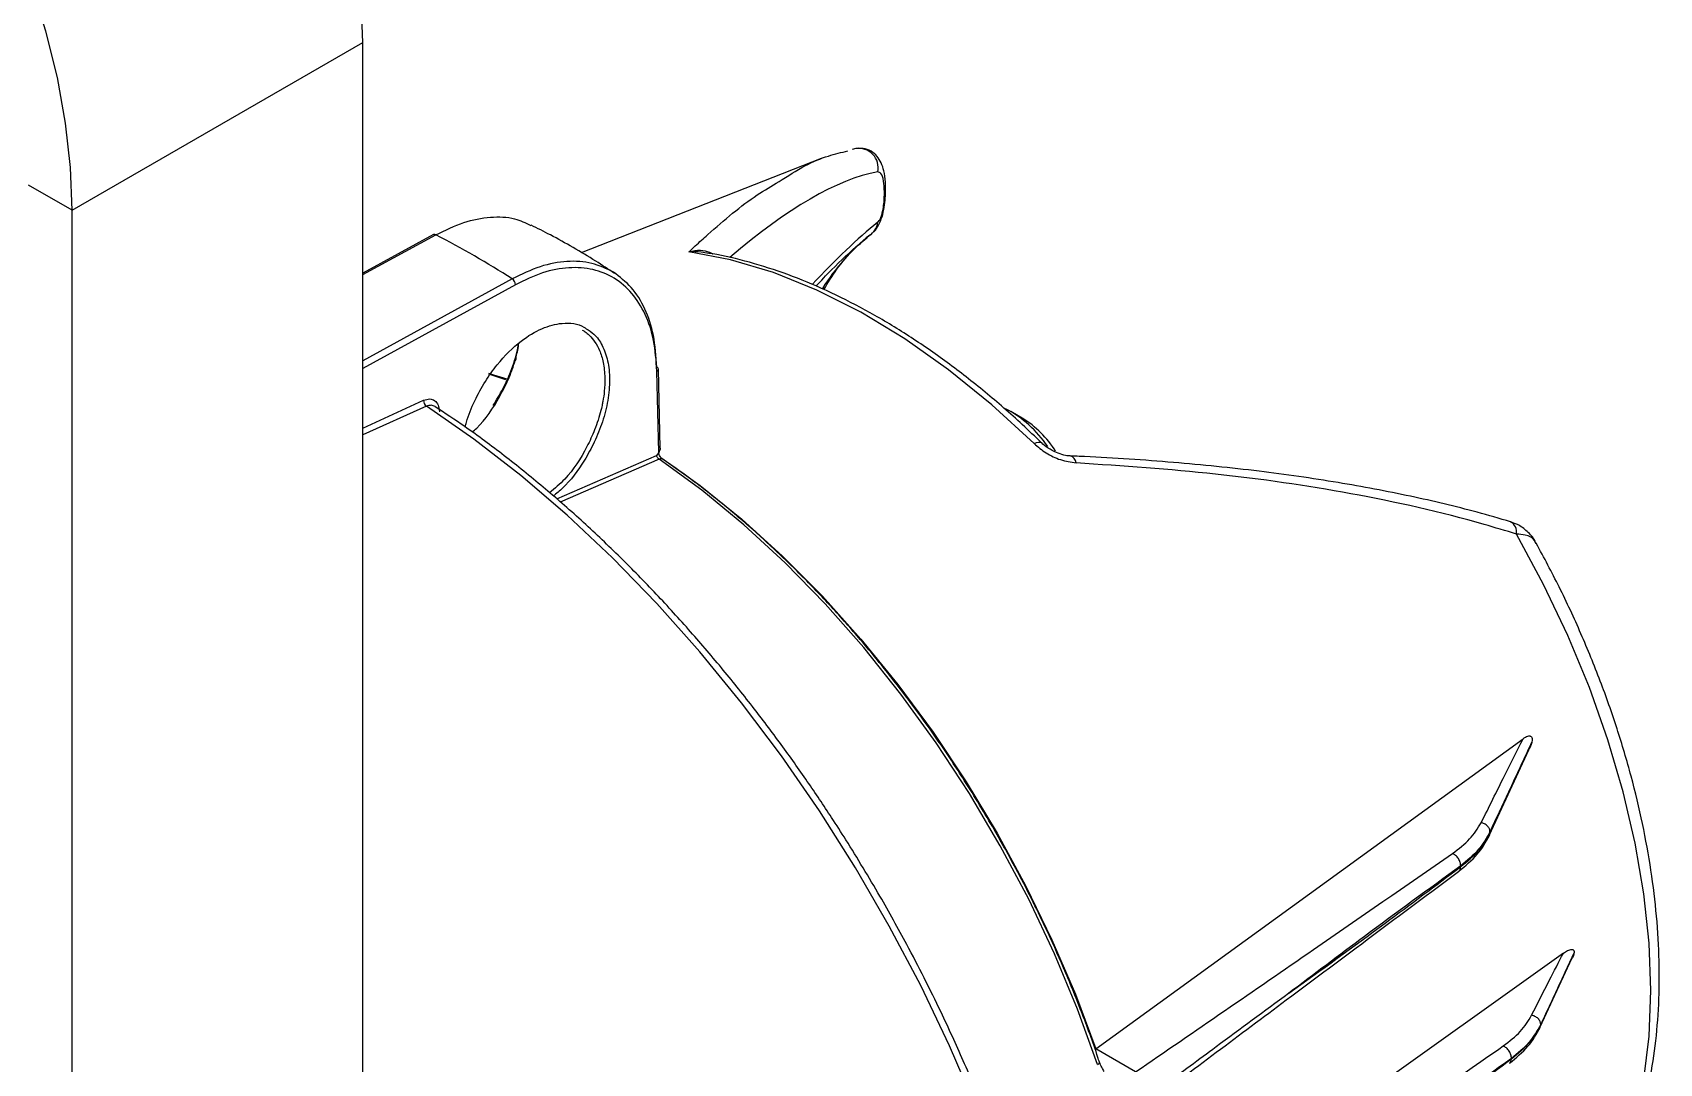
# Model space of a CAD drawing. Extents: x 8 to 113, y 0 to 87.
# Drawn here: x 82.714 to 87.663, y 71.36 to 74.496 of the extents above; entities that cross this region are included whole.
import ezdxf

# ---------------------------------------------------------------- set-up
doc = ezdxf.new("R2010")
doc.units = 0
doc.header["$MEASUREMENT"] = 0
doc.layers.add('OBJECT', color=7, linetype='CONTINUOUS')

msp = doc.modelspace()

# ---------------------------------------------------------------- linework, layer by layer
at = {"layer": 'OBJECT'}
for p, q in [((82.8347, 73.9554), (83.7186, 74.4656)), ((83.7186, 69.5672), (83.7186, 74.4656)), ((85.2179, 74.1432), (85.2066, 74.1406)), ((85.2178, 74.1432), (85.2147, 74.1425)), ((85.1128, 74.1124), (84.3828, 73.8261)), ((82.8347, 73.9554), (82.7018, 74.0321)), ((85.305, 74.0019), (85.305, 74.0113)), ((85.3086, 74.0137), (85.3086, 74.0232)), ((82.8347, 66.7124), (82.8347, 73.9554)), ((83.9337, 73.8814), (83.7186, 73.7641)), ((83.7186, 73.7599), (83.9407, 73.8809)), ((84.173, 73.7469), (83.7186, 73.4973)), ((84.1828, 73.729), (83.7186, 73.4741)), ((84.1536, 73.4396), (84.1021, 73.4566)), ((84.6186, 73.2189), (84.6131, 73.4661)), ((84.6228, 73.232), (84.6175, 73.4722)), ((83.7186, 73.2926), (83.9032, 73.3773)), ((83.9119, 73.3591), (83.7186, 73.2722)), ((85.7247, 73.323), (85.6893, 73.3434)), ((84.3082, 73.0773), (84.6117, 73.2091)), ((84.6186, 73.2189), (84.6117, 73.2091)), ((84.6203, 73.1983), (84.3193, 73.0676)), ((85.9482, 71.4043), (87.2481, 72.348)), ((87.1461, 72.0555), (87.2652, 72.3139)), ((87.1474, 72.065), (87.1474, 72.0612)), ((87.0584, 71.9613), (87.0584, 71.9589)), ((87.3708, 71.696), (86.098, 70.7871)), ((87.3003, 71.4717), (87.3967, 71.6791)), ((87.3017, 71.4786), (87.3017, 71.4776)), ((86.0693, 71.3344), (85.9482, 71.4043)), ((87.2128, 71.3756), (87.2128, 71.3745)), ((85.9596, 71.3637), (85.9594, 71.3642))]:
    msp.add_line(p, q, dxfattribs=at)
at = {"layer": 'OBJECT', "flags": 128}
for points in [[(83.7186, 74.4656), (83.7135, 74.5957), (83.6983, 74.7306), (83.673, 74.8691), (83.638, 75.0101), (83.5935, 75.1522), (83.5398, 75.2944), (83.4775, 75.4354), (83.4071, 75.574), (83.3291, 75.7091), (83.2443, 75.8394), (83.1534, 75.9638), (83.057, 76.0814), (82.9562, 76.191), (82.8517, 76.2918), (82.7443, 76.3829), (82.6351, 76.4635), (82.525, 76.533)], [(82.8347, 73.9554), (82.8296, 74.0855), (82.8144, 74.2204), (82.7892, 74.3589), (82.7541, 74.4998), (82.7096, 74.642), (82.6559, 74.7842), (82.5936, 74.9252), (82.5232, 75.0638), (82.4452, 75.1988), (82.3604, 75.3291), (82.2695, 75.4536), (82.1732, 75.5711), (82.0723, 75.6808), (81.9678, 75.7816), (81.8604, 75.8727), (81.7513, 75.9533), (81.6411, 76.0227)], [(85.7604, 73.2459), (85.6319, 73.3637), (85.5006, 73.47), (85.3675, 73.564), (85.2336, 73.6451), (85.0999, 73.7126), (84.9675, 73.7659), (84.8373, 73.8048), (84.7103, 73.8288)], [(84.1013, 73.4598), (84.1033, 73.4592), (84.1592, 73.4414)], [(85.7713, 70.6675), (85.7176, 70.8539), (85.6549, 71.041), (85.5834, 71.2278), (85.5035, 71.4135), (85.4155, 71.5973), (85.3199, 71.7782), (85.2171, 71.9555), (85.1076, 72.1283), (84.9919, 72.2958), (84.8705, 72.4573), (84.744, 72.6119), (84.613, 72.759), (84.478, 72.8979), (84.3398, 73.0279), (84.1989, 73.1485), (84.0561, 73.2591), (83.9119, 73.3591)], [(85.7604, 73.2459), (85.7674, 73.2488), (85.7735, 73.2502), (85.7786, 73.2502), (85.7825, 73.2486), (85.7834, 73.2478)], [(84.6285, 73.2018), (84.7445, 73.1184), (84.8711, 73.016), (84.9954, 72.9035), (85.1164, 72.7817), (85.2335, 72.6512), (85.346, 72.513), (85.4531, 72.3678), (85.5541, 72.2166), (85.6485, 72.0603), (85.7356, 71.8999), (85.8149, 71.7365), (85.886, 71.5709), (85.9482, 71.4043)], [(85.9538, 71.3568), (85.8929, 71.5255), (85.8229, 71.6934), (85.7444, 71.8594), (85.6578, 72.0224), (85.5637, 72.1815), (85.4627, 72.3356), (85.3555, 72.4837), (85.2426, 72.6249), (85.1248, 72.7584), (85.0029, 72.8832), (84.8777, 72.9986), (84.7499, 73.1039), (84.6203, 73.1983)], [(87.3041, 70.7185), (87.3102, 70.7233), (87.3844, 70.7936), (87.4499, 70.8758), (87.5062, 70.9695), (87.5528, 71.0738), (87.5894, 71.1881), (87.6158, 71.3115), (87.6317, 71.443), (87.637, 71.5817), (87.6317, 71.7265), (87.6158, 71.8764), (87.5894, 72.0302), (87.5528, 72.1868), (87.5062, 72.345), (87.4499, 72.5037), (87.3844, 72.6615), (87.3102, 72.8175), (87.2277, 72.9703)], [(85.9538, 71.3568), (85.9563, 71.3586), (85.9582, 71.3604), (85.9593, 71.362), (85.9597, 71.3634), (85.9596, 71.3637)]]:
    msp.add_lwpolyline(points, dxfattribs=at)
at = {"layer": 'OBJECT'}
for centre, radius, start, end in [((85.2268, 74.0844), 0.0595, 348.3352, 98.7238), ((85.2866, 74.0234), 0.022, 326.6275, 357.8692), ((85.2866, 74.014), 0.022, 326.6273, 357.821), ((85.2336, 73.9244), 0.0517, 308.6782, 354.2407), ((83.9368, 73.8748), 0.00729, 57.7175, 115.3086), ((82.5226, 71.1562), 3.0716, 57.5008, 62.5045), ((85.6776, 73.365), 0.6625, 128.9977, 147.8203), ((84.16, 73.7281), 0.0228, 2.1924, 55.3919), ((84.6103, 73.4713), 0.00726, 7.1468, 67.2114), ((84.6104, 73.4726), 0.00706, 292.3223, 356.6685), ((83.9245, 73.3763), 0.0213, 177.2104, 233.8019), ((85.5102, 73.0401), 0.3519, 34.0186, 62.2801), ((85.5596, 73.0554), 0.3144, 32.0583, 58.3322), ((84.6256, 73.1892), 0.0105, 60.6855, 120.1853), ((85.8636, 73.1838), 0.0251, 7.2584, 75.0685), ((87.1925, 72.9766), 0.0359, 349.8919, 61.0216)]:
    msp.add_arc(centre, radius, start, end, dxfattribs=at)
for centre, major_axis, ratio, start_param, end_param in [((83.631, 70.3306), (1.8234, 3.7243), 0.229586, 0.168538, 0.491273), ((84.4951, 71.7011), (1.1478, 2.3444), 0.229586, 0.459515, 0.64789), ((88.0152, 73.1383), (0.7659, 2.3851), 0.199933, 1.976046, 1.977174), ((88.2653, 73.2904), (0.7463, 2.324), 0.199933, 2.387846, 2.389797)]:
    msp.add_ellipse(centre, major_axis=major_axis, ratio=ratio, start_param=start_param, end_param=end_param, dxfattribs=at)
for points, knots in [([(85.3082, 74.0226), (85.3082, 74.0288), (85.3084, 74.0482), (85.3045, 74.0729), (85.2968, 74.0982), (85.2843, 74.1194), (85.2653, 74.1359), (85.2426, 74.1451), (85.2273, 74.1435), (85.2205, 74.1428)], [0, 0, 0, 0, 0.103248, 0.321276, 0.489573, 0.633299, 0.763184, 0.895607, 1, 1, 1, 1]), ([(84.9847, 74.0426), (85.0112, 74.0597), (85.0622, 74.0927), (85.1318, 74.1215), (85.1745, 74.1315), (85.1943, 74.1361)], [0, 0, 0, 0, 0.365893, 0.706692, 1, 1, 1, 1]), ([(84.7103, 73.8288), (84.7168, 73.8349), (84.736, 73.8528), (84.8057, 73.9156), (84.8919, 73.9889), (84.9625, 74.0297), (84.9847, 74.0426)], [0, 0, 0, 0, 0.069072, 0.205279, 0.750349, 1, 1, 1, 1]), ([(85.305, 74.0113), (85.3044, 74.023), (85.3033, 74.0467), (85.2962, 74.0688), (85.2885, 74.0713), (85.2851, 74.0723)], [0, 0, 0, 0, 0.351631, 0.714779, 1, 1, 1, 1]), ([(85.266, 73.8851), (85.2686, 73.887), (85.2777, 73.8935), (85.2885, 73.9106), (85.2988, 73.9352), (85.3051, 73.9646), (85.3083, 73.9913), (85.3082, 74.0065), (85.3082, 74.0132)], [0, 0, 0, 0, 0.070268, 0.245141, 0.446305, 0.645645, 0.842828, 1, 1, 1, 1]), ([(85.2851, 73.9192), (85.2866, 73.9207), (85.2896, 73.9237), (85.2942, 73.9327), (85.2983, 73.9449), (85.3019, 73.9612), (85.3045, 73.9814), (85.3048, 73.9947), (85.305, 74.0019)], [0, 0, 0, 0, 0.132637, 0.266189, 0.387936, 0.535863, 0.751073, 1, 1, 1, 1]), ([(83.9407, 73.8809), (83.9693, 73.8947), (84.0264, 73.9223), (84.1074, 73.9371), (84.1769, 73.9346), (84.2136, 73.9171), (84.2297, 73.9094)], [0, 0, 0, 0, 0.265424, 0.530172, 0.7943, 1, 1, 1, 1]), ([(84.4844, 73.7635), (84.4653, 73.776), (84.4008, 73.8181), (84.3159, 73.8672), (84.2497, 73.9004), (84.2301, 73.9102)], [0, 0, 0, 0, 0.229113, 0.771373, 1, 1, 1, 1]), ([(85.0966, 73.7242), (85.1125, 73.7411), (85.1574, 73.7887), (85.214, 73.8408), (85.2541, 73.8741), (85.2665, 73.8845)], [0, 0, 0, 0, 0.275695, 0.775918, 1, 1, 1, 1]), ([(85.1206, 73.714), (85.1337, 73.7352), (85.1618, 73.7806), (85.2101, 73.8369), (85.2473, 73.8679), (85.2649, 73.8827)], [0, 0, 0, 0, 0.31536, 0.675098, 1, 1, 1, 1]), ([(84.4806, 73.767), (84.4593, 73.7774), (84.4166, 73.7983), (84.3404, 73.8026), (84.2585, 73.7881), (84.2015, 73.7606), (84.173, 73.7469)], [0, 0, 0, 0, 0.249137, 0.498822, 0.749093, 1, 1, 1, 1]), ([(84.7103, 73.8288), (84.7105, 73.8289), (84.722, 73.8325), (84.7438, 73.836), (84.7671, 73.8308), (84.7792, 73.8254), (84.7819, 73.8229), (84.7825, 73.8224)], [0, 0, 0, 0, 0.005273, 0.469835, 0.850703, 0.970344, 1, 1, 1, 1]), ([(84.7476, 73.8281), (84.7352, 73.8292), (84.7227, 73.8304), (84.7105, 73.8288), (84.7103, 73.8288)], [0, 0, 0, 0, 0.988035, 1, 1, 1, 1]), ([(85.7834, 73.2478), (85.7639, 73.2665), (85.7074, 73.3205), (85.6118, 73.4036), (85.4964, 73.4938), (85.3794, 73.5745), (85.2615, 73.6455), (85.1435, 73.706), (85.0258, 73.756), (84.9094, 73.7946), (84.8166, 73.8176), (84.7633, 73.8256), (84.7476, 73.8279)], [0, 0, 0, 0, 0.058808, 0.170404, 0.282079, 0.393826, 0.505642, 0.617516, 0.729423, 0.841298, 0.953059, 1, 1, 1, 1]), ([(84.6131, 73.4661), (84.6108, 73.4979), (84.6063, 73.5613), (84.5794, 73.641), (84.539, 73.7055), (84.4851, 73.7518), (84.4201, 73.7783), (84.346, 73.7836), (84.266, 73.7691), (84.2105, 73.7424), (84.1828, 73.729)], [0, 0, 0, 0, 0.125666, 0.250539, 0.37567, 0.500227, 0.625486, 0.75002, 0.875177, 1, 1, 1, 1]), ([(84.6131, 73.478), (84.6107, 73.5112), (84.6062, 73.5761), (84.5784, 73.6573), (84.5381, 73.724), (84.4997, 73.7527), (84.4806, 73.767)], [0, 0, 0, 0, 0.256106, 0.501078, 0.751626, 1, 1, 1, 1]), ([(84.0303, 73.2961), (84.0314, 73.301), (84.0373, 73.3275), (84.0577, 73.3754), (84.0894, 73.4345), (84.1357, 73.4993), (84.1948, 73.5576), (84.2637, 73.599), (84.33, 73.6157), (84.3758, 73.6115), (84.3956, 73.5968), (84.3978, 73.5951)], [0, 0, 0, 0, 0.025775, 0.137946, 0.244843, 0.344697, 0.519202, 0.661237, 0.803272, 0.977779, 1, 1, 1, 1]), ([(84.3978, 73.5951), (84.406, 73.59), (84.4255, 73.5778), (84.4482, 73.5449), (84.465, 73.4984), (84.4709, 73.4413), (84.4653, 73.3779), (84.4491, 73.313), (84.4244, 73.251), (84.3857, 73.1809), (84.3425, 73.1219), (84.3075, 73.094), (84.2979, 73.0863)], [0, 0, 0, 0, 0.0714844, 0.1699166, 0.2732039, 0.3791031, 0.4850036, 0.5882941, 0.6867305, 0.7786811, 0.9393721, 1, 1, 1, 1]), ([(84.051, 73.2808), (84.0557, 73.2846), (84.0882, 73.312), (84.1262, 73.3708), (84.1575, 73.4317), (84.1702, 73.4631), (84.1762, 73.4799), (84.179, 73.4886), (84.1804, 73.493), (84.1811, 73.4952), (84.1814, 73.4963), (84.1816, 73.4969), (84.1817, 73.4972), (84.1817, 73.4973), (84.1817, 73.4974), (84.1817, 73.4974), (84.1817, 73.4974), (84.1817, 73.4974), (84.1817, 73.4974), (84.1817, 73.4974), (84.1817, 73.4974), (84.1817, 73.4974), (84.1852, 73.5009), (84.184, 73.5124), (84.1915, 73.5305), (84.1923, 73.5442), (84.1927, 73.5515)], [0, 0, 0, 0, 0.061774, 0.434324, 0.608863, 0.705435, 0.756041, 0.781923, 0.795008, 0.801587, 0.804885, 0.806537, 0.807363, 0.807776, 0.807983, 0.808087, 0.808139, 0.808164, 0.808177, 0.808183, 0.808187, 0.808188, 0.808191, 0.84849, 0.919928, 1, 1, 1, 1]), ([(84.1148, 73.3616), (84.1252, 73.3784), (84.1477, 73.4146), (84.173, 73.4746), (84.1887, 73.5221), (84.1914, 73.5466), (84.1919, 73.5509)], [0, 0, 0, 0, 0.275781, 0.593953, 0.928225, 1, 1, 1, 1]), ([(84.3859, 73.5912), (84.3891, 73.5894), (84.3966, 73.5849), (84.4168, 73.5678), (84.4369, 73.538), (84.4514, 73.4922), (84.4536, 73.462), (84.4547, 73.446)], [0, 0, 0, 0, 0.076675, 0.180698, 0.540119, 0.757624, 1, 1, 1, 1]), ([(84.4547, 73.446), (84.4545, 73.4326), (84.4542, 73.4093), (84.4499, 73.3804), (84.4464, 73.3628), (84.4444, 73.3537), (84.4384, 73.3291), (84.4257, 73.2896), (84.3921, 73.217), (84.346, 73.1452), (84.3023, 73.1093), (84.2865, 73.0963)], [0, 0, 0, 0, 0.112962, 0.196078, 0.227699, 0.251113, 0.266321, 0.418662, 0.552271, 0.837445, 1, 1, 1, 1]), ([(83.9032, 73.3773), (83.9096, 73.3793), (83.9223, 73.3833), (83.9379, 73.3775), (83.9488, 73.364), (83.9505, 73.3497), (83.9513, 73.3426)], [0, 0, 0, 0, 0.250228, 0.500086, 0.750006, 1, 1, 1, 1]), ([(83.9387, 73.3582), (83.9348, 73.3601), (83.927, 73.364), (83.9169, 73.3607), (83.9119, 73.3591)], [0, 0, 0, 0, 0.500024, 1, 1, 1, 1]), ([(85.2917, 71.8686), (85.2576, 71.9263), (85.2098, 72.007), (85.1352, 72.123), (85.0701, 72.22), (84.9898, 72.3331), (84.9027, 72.4486), (84.8087, 72.5657), (84.7089, 72.6822), (84.6041, 72.7965), (84.4951, 72.9073), (84.3825, 73.0136), (84.2669, 73.1148), (84.1488, 73.2098), (84.0391, 73.2915), (83.9686, 73.3379), (83.9385, 73.3578)], [0, 0, 0, 0, 0.093701, 0.131201, 0.193452, 0.257919, 0.32692, 0.398768, 0.472782, 0.548419, 0.625296, 0.70313, 0.781713, 0.860888, 0.940536, 1, 1, 1, 1]), ([(84.6117, 73.2091), (84.6121, 73.2081), (84.6128, 73.2063), (84.615, 73.2032), (84.6175, 73.2003), (84.6194, 73.199), (84.6203, 73.1983)], [0, 0, 0, 0, 0.2577346, 0.5124762, 0.7590317, 1, 1, 1, 1]), ([(84.6306, 73.1985), (84.6299, 73.199), (84.6284, 73.2001), (84.6263, 73.2022), (84.6244, 73.2045), (84.6223, 73.2076), (84.6202, 73.2114), (84.6189, 73.215), (84.6184, 73.2171), (84.6181, 73.2174), (84.618, 73.2174)], [0, 0, 0, 0, 0.1014483, 0.2002735, 0.2963073, 0.3891415, 0.5650298, 0.7282193, 0.8808566, 1, 1, 1, 1]), ([(84.6228, 73.232), (84.6227, 73.2297), (84.6224, 73.2251), (84.6199, 73.221), (84.6186, 73.2189)], [0, 0, 0, 0, 0.497196, 1, 1, 1, 1]), ([(85.7604, 73.2459), (85.7722, 73.236), (85.7958, 73.2161), (85.8416, 73.194), (85.8726, 73.1894), (85.8885, 73.187)], [0, 0, 0, 0, 0.326541, 0.652944, 1, 1, 1, 1]), ([(85.87, 73.2081), (85.8697, 73.2081), (85.8644, 73.208), (85.8498, 73.2106), (85.8267, 73.2183), (85.8033, 73.2312), (85.7881, 73.2425), (85.7835, 73.2478), (85.7835, 73.2478)], [0, 0, 0, 0, 0.012318, 0.22129, 0.459132, 0.739178, 0.996688, 1, 1, 1, 1]), ([(87.2098, 73.0079), (87.1762, 73.0177), (87.0765, 73.0466), (86.9022, 73.0877), (86.6808, 73.1295), (86.4401, 73.1638), (86.1828, 73.19), (85.9902, 73.2026), (85.8847, 73.2074), (85.8701, 73.2081)], [0, 0, 0, 0, 0.079801, 0.236917, 0.403777, 0.582442, 0.772957, 0.968423, 1, 1, 1, 1]), ([(85.5099, 72.2803), (85.5099, 72.2803), (85.4886, 72.3131), (85.4435, 72.378), (85.372, 72.4763), (85.2942, 72.5758), (85.2101, 72.6761), (85.121, 72.7748), (85.0275, 72.8707), (84.9304, 72.9624), (84.8303, 73.049), (84.7302, 73.1286), (84.6631, 73.1755), (84.6306, 73.1982)], [0, 0, 0, 0, 0.0000722, 0.0863592, 0.175628, 0.2710904, 0.3703997, 0.4726079, 0.5769603, 0.6829251, 0.7901144, 0.8982438, 1, 1, 1, 1]), ([(87.2277, 72.9703), (87.1952, 72.9803), (87.0321, 73.0302), (86.7289, 73.0974), (86.3133, 73.1581), (86.0303, 73.1774), (85.8885, 73.187)], [0, 0, 0, 0, 0.077798, 0.389331, 0.69397, 1, 1, 1, 1]), ([(87.2877, 72.942), (87.2868, 72.9442), (87.281, 72.9583), (87.2618, 72.9785), (87.236, 72.999), (87.2166, 73.0048), (87.2094, 73.007)], [0, 0, 0, 0, 0.069654, 0.448091, 0.792246, 1, 1, 1, 1]), ([(87.2867, 72.9415), (87.2855, 72.9447), (87.281, 72.9572), (87.2602, 72.9682), (87.2371, 72.9697), (87.2277, 72.9703)], [0, 0, 0, 0, 0.170405, 0.66318, 1, 1, 1, 1]), ([(87.3023, 70.7189), (87.3123, 70.7264), (87.3482, 70.7532), (87.4026, 70.8099), (87.4651, 70.8883), (87.5192, 70.9766), (87.5654, 71.0737), (87.603, 71.1792), (87.6318, 71.2925), (87.6515, 71.4128), (87.6621, 71.5393), (87.6634, 71.6711), (87.6555, 71.8074), (87.6386, 71.9471), (87.6127, 72.0894), (87.5782, 72.2335), (87.5352, 72.3784), (87.4842, 72.5234), (87.4252, 72.6675), (87.3604, 72.8078), (87.3119, 72.8983), (87.2883, 72.9424)], [0, 0, 0, 0, 0.020186, 0.07247, 0.125055, 0.17812, 0.231749, 0.285931, 0.340582, 0.395576, 0.450789, 0.506114, 0.561468, 0.616796, 0.672076, 0.727301, 0.782469, 0.837588, 0.892666, 0.947714, 1, 1, 1, 1]), ([(87.1207, 72.0922), (87.1443, 72.14), (87.1866, 72.2253), (87.2293, 72.3105), (87.2481, 72.348)], [0, 0, 0, 0, 0.559993, 1, 1, 1, 1]), ([(87.275, 72.3387), (87.2512, 72.2874), (87.2086, 72.1959), (87.1661, 72.105), (87.1474, 72.065)], [0, 0, 0, 0, 0.5600093, 1, 1, 1, 1]), ([(87.1474, 72.0612), (87.1711, 72.1123), (87.2134, 72.2035), (87.2558, 72.2956), (87.2744, 72.3362)], [0, 0, 0, 0, 0.560013, 1, 1, 1, 1]), ([(87.2481, 72.348), (87.2527, 72.3511), (87.2591, 72.3553), (87.2673, 72.3567), (87.2711, 72.3558), (87.2733, 72.3544), (87.2748, 72.3522), (87.2757, 72.3494), (87.2761, 72.3447), (87.2755, 72.3411), (87.275, 72.3387)], [0, 0, 0, 0, 0.401423, 0.570182, 0.633485, 0.697359, 0.744457, 0.7915, 0.861685, 1, 1, 1, 1]), ([(87.2744, 72.3362), (87.2723, 72.3287), (87.2699, 72.3204), (87.2655, 72.3146), (87.265, 72.314)], [0, 0, 0, 0, 0.906359, 1, 1, 1, 1]), ([(85.6402, 72.0699), (85.6101, 72.1207), (85.568, 72.1919), (85.5228, 72.2607), (85.5099, 72.2803)], [0, 0, 0, 0, 0.71531, 1, 1, 1, 1]), ([(85.9592, 71.3639), (85.9577, 71.3688), (85.9417, 71.42), (85.9057, 71.5158), (85.8525, 71.6479), (85.8008, 71.7627), (85.7519, 71.8634), (85.701, 71.9623), (85.6622, 72.031), (85.6402, 72.0699)], [0, 0, 0, 0, 0.0205672, 0.2140011, 0.400114, 0.5747173, 0.6988931, 0.8296708, 1, 1, 1, 1]), ([(87.0336, 71.999), (87.0522, 72.0132), (87.0896, 72.0417), (87.1103, 72.0753), (87.1207, 72.0922)], [0, 0, 0, 0, 0.498895, 1, 1, 1, 1]), ([(87.1474, 72.065), (87.137, 72.0464), (87.1164, 72.0092), (87.0777, 71.9772), (87.0584, 71.9613)], [0, 0, 0, 0, 0.500039, 1, 1, 1, 1]), ([(87.0584, 71.9589), (87.0777, 71.9747), (87.1164, 72.0062), (87.137, 72.0429), (87.1474, 72.0612)], [0, 0, 0, 0, 0.499961, 1, 1, 1, 1]), ([(87.1474, 72.065), (87.147, 72.0679), (87.1465, 72.0724), (87.1432, 72.0783), (87.1397, 72.0825), (87.1355, 72.0862), (87.1292, 72.09), (87.124, 72.0914), (87.1207, 72.0922)], [0, 0, 0, 0, 0.23958, 0.36844, 0.5, 0.631568, 0.760427, 1, 1, 1, 1]), ([(87.1435, 72.0502), (87.1443, 72.0512), (87.1466, 72.0544), (87.1471, 72.0584), (87.1474, 72.0612)], [0, 0, 0, 0, 0.304075, 1, 1, 1, 1]), ([(87.0526, 71.9449), (87.0727, 71.9616), (87.1131, 71.9951), (87.1348, 72.0341), (87.1457, 72.0536)], [0, 0, 0, 0, 0.49863, 1, 1, 1, 1]), ([(86.0693, 71.3344), (86.2497, 71.4583), (86.5718, 71.6795), (86.8925, 71.9014), (87.0336, 71.999)], [0, 0, 0, 0, 0.560011, 1, 1, 1, 1]), ([(87.0584, 71.9613), (87.0581, 71.9647), (87.0577, 71.97), (87.0546, 71.9776), (87.0514, 71.9833), (87.0474, 71.9885), (87.0416, 71.9944), (87.0367, 71.9972), (87.0336, 71.999)], [0, 0, 0, 0, 0.239487, 0.368378, 0.5, 0.631622, 0.760515, 1, 1, 1, 1]), ([(86.1019, 71.2348), (86.2438, 71.341), (86.56, 71.5776), (86.8772, 71.8141), (87.0521, 71.9445)], [0, 0, 0, 0, 0.448744, 1, 1, 1, 1]), ([(87.0584, 71.9613), (86.9609, 71.8901), (86.7866, 71.7632), (86.6124, 71.6317), (86.5358, 71.5739)], [0, 0, 0, 0, 0.559937, 1, 1, 1, 1]), ([(86.5358, 71.5739), (86.6333, 71.6445), (86.8075, 71.7704), (86.9818, 71.9013), (87.0584, 71.9589)], [0, 0, 0, 0, 0.5600636, 1, 1, 1, 1]), ([(87.052, 71.9445), (87.0529, 71.9452), (87.0548, 71.9466), (87.0576, 71.9511), (87.0581, 71.9558), (87.0584, 71.9589)], [0, 0, 0, 0, 0.218195, 0.491747, 1, 1, 1, 1]), ([(85.7812, 70.6978), (85.7783, 70.7093), (85.7618, 70.7747), (85.725, 70.8945), (85.6709, 71.0557), (85.6109, 71.2137), (85.5466, 71.3671), (85.4848, 71.5021), (85.4267, 71.6199), (85.3655, 71.7379), (85.3192, 71.8199), (85.2917, 71.8686)], [0, 0, 0, 0, 0.029452, 0.16668, 0.302733, 0.436694, 0.566311, 0.692657, 0.782437, 0.870863, 1, 1, 1, 1]), ([(87.2741, 71.5068), (87.2919, 71.5421), (87.3238, 71.6052), (87.3564, 71.6682), (87.3708, 71.696)], [0, 0, 0, 0, 0.55998, 1, 1, 1, 1]), ([(87.4032, 71.698), (87.3843, 71.6569), (87.3504, 71.5835), (87.3166, 71.5106), (87.3017, 71.4786)], [0, 0, 0, 0, 0.560014, 1, 1, 1, 1]), ([(87.3017, 71.4776), (87.3206, 71.518), (87.3543, 71.5901), (87.388, 71.6627), (87.4029, 71.6947)], [0, 0, 0, 0, 0.5600153, 1, 1, 1, 1]), ([(87.3708, 71.696), (87.375, 71.6988), (87.3836, 71.7043), (87.3935, 71.7076), (87.3994, 71.7065), (87.4016, 71.7051), (87.4029, 71.7028), (87.4034, 71.7004), (87.4032, 71.6987), (87.4032, 71.698)], [0, 0, 0, 0, 0.347786, 0.698121, 0.777968, 0.858334, 0.911739, 0.965437, 1, 1, 1, 1]), ([(87.4029, 71.6947), (87.4025, 71.693), (87.4017, 71.6885), (87.3992, 71.6831), (87.3971, 71.6801), (87.3965, 71.6792)], [0, 0, 0, 0, 0.301788, 0.803747, 1, 1, 1, 1]), ([(86.5358, 71.5739), (86.5354, 71.5736), (86.4615, 71.5191), (86.3351, 71.4257), (86.1961, 71.3229), (86.1301, 71.2742), (86.1166, 71.2642), (86.1163, 71.2639)], [0, 0, 0, 0, 0.002912, 0.527889, 0.903607, 0.997536, 1, 1, 1, 1]), ([(87.1879, 71.4134), (87.2064, 71.4276), (87.2435, 71.4562), (87.2639, 71.4899), (87.2741, 71.5068)], [0, 0, 0, 0, 0.4992734, 1, 1, 1, 1]), ([(87.207, 71.3605), (87.227, 71.3773), (87.2673, 71.4109), (87.2891, 71.4501), (87.3, 71.4698)], [0, 0, 0, 0, 0.498702, 1, 1, 1, 1]), ([(87.3017, 71.4786), (87.2914, 71.4601), (87.2707, 71.4232), (87.2321, 71.3915), (87.2128, 71.3756)], [0, 0, 0, 0, 0.500043, 1, 1, 1, 1]), ([(87.2128, 71.3745), (87.2321, 71.3904), (87.2707, 71.4223), (87.2914, 71.4592), (87.3017, 71.4776)], [0, 0, 0, 0, 0.499957, 1, 1, 1, 1]), ([(87.3017, 71.4786), (87.3014, 71.4816), (87.3008, 71.4863), (87.2974, 71.4924), (87.2938, 71.4967), (87.2894, 71.5005), (87.2829, 71.5045), (87.2776, 71.5059), (87.2741, 71.5068)], [0, 0, 0, 0, 0.239575, 0.368434, 0.5, 0.631563, 0.760421, 1, 1, 1, 1]), ([(87.2977, 71.4663), (87.2985, 71.4673), (87.301, 71.4705), (87.3014, 71.4747), (87.3017, 71.4776)], [0, 0, 0, 0, 0.305021, 1, 1, 1, 1]), ([(86.1972, 70.7298), (86.3825, 70.8572), (86.7135, 71.0848), (87.043, 71.313), (87.1879, 71.4134)], [0, 0, 0, 0, 0.56001, 1, 1, 1, 1]), ([(87.2128, 71.3756), (87.1167, 71.3058), (86.9453, 71.1809), (86.7738, 71.0518), (86.6983, 70.995)], [0, 0, 0, 0, 0.5599417, 1, 1, 1, 1]), ([(86.6983, 70.995), (86.7944, 71.0646), (86.9658, 71.1888), (87.1373, 71.3178), (87.2128, 71.3745)], [0, 0, 0, 0, 0.560058, 1, 1, 1, 1]), ([(87.2128, 71.3756), (87.2125, 71.3791), (87.212, 71.3844), (87.209, 71.392), (87.2058, 71.3977), (87.2018, 71.4029), (87.196, 71.4088), (87.1911, 71.4116), (87.1879, 71.4134)], [0, 0, 0, 0, 0.239486, 0.368382, 0.500003, 0.63162, 0.760514, 1, 1, 1, 1]), ([(87.2063, 71.3602), (87.2072, 71.3608), (87.2092, 71.3623), (87.212, 71.3667), (87.2125, 71.3714), (87.2128, 71.3745)], [0, 0, 0, 0, 0.218204, 0.491746, 1, 1, 1, 1]), ([(85.9742, 71.3354), (85.9715, 71.3397), (85.9656, 71.3488), (85.9617, 71.3585), (85.9596, 71.3637)], [0, 0, 0, 0, 0.46906, 1, 1, 1, 1])]:
    msp.add_open_spline(points, degree=3, knots=knots, dxfattribs=at)

doc.saveas('drawing.dxf')
